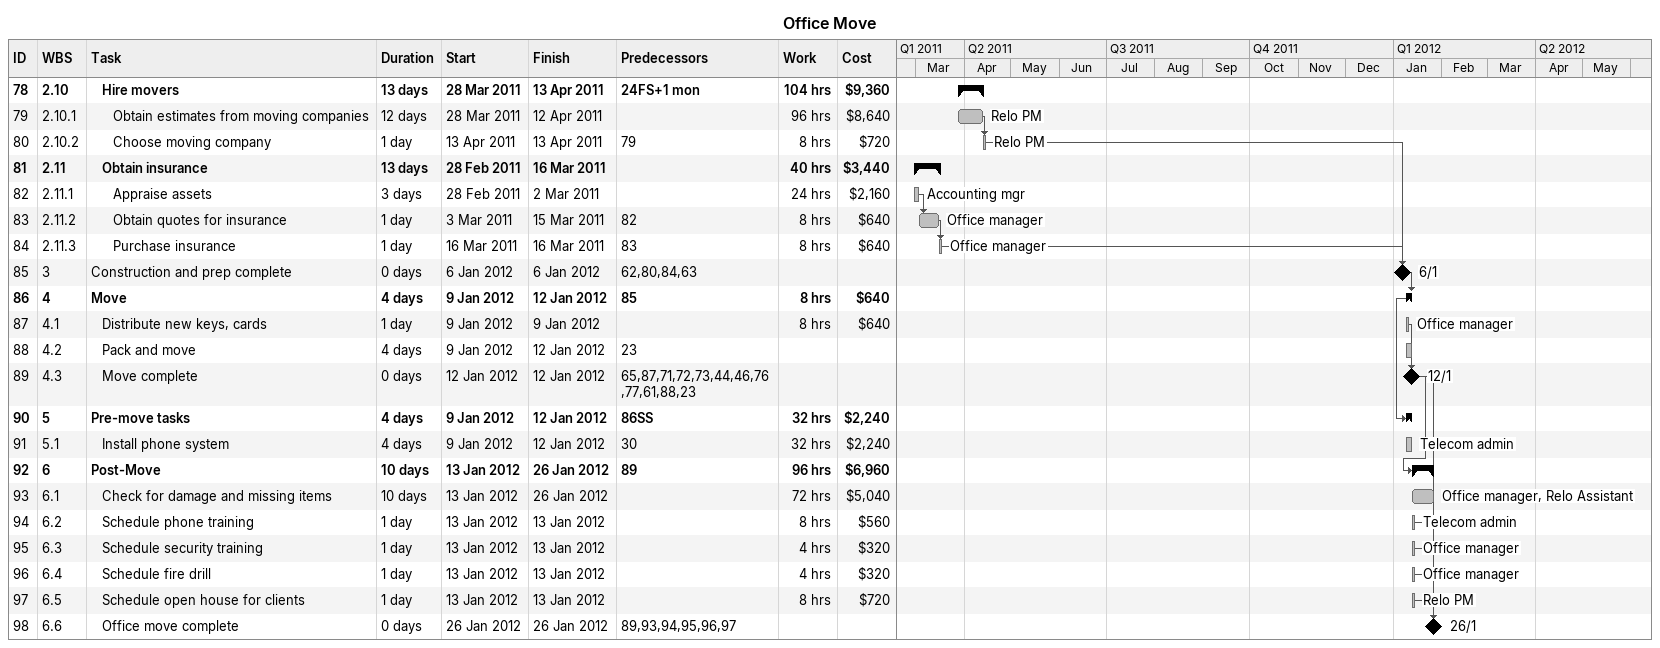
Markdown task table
Office Move

| ID | WBS | Task | Duration | Start | Finish | Predecessors | Resources | Work (h) | Cost ($) |
|---|---|---|---|---|---|---|---|---|---|
| 78 | 2.10 | **Hire movers** | 13d | 2011-03-28 | 2011-04-13 | 24FS+1mo |  | 104 | 9360 |
| 79 | 2.10.1 | Obtain estimates from moving companies | 12d | 2011-03-28 | 2011-04-12 |  | Relo PM | 96 | 8640 |
| 80 | 2.10.2 | Choose moving company | 1d | 2011-04-13 | 2011-04-13 | 79 | Relo PM | 8 | 720 |
| 81 | 2.11 | **Obtain insurance** | 13d | 2011-02-28 | 2011-03-16 |  |  | 40 | 3440 |
| 82 | 2.11.1 | Appraise assets | 3d | 2011-02-28 | 2011-03-02 |  | Accounting mgr | 24 | 2160 |
| 83 | 2.11.2 | Obtain quotes for insurance | 1d | 2011-03-03 | 2011-03-15 | 82 | Office manager | 8 | 640 |
| 84 | 2.11.3 | Purchase insurance | 1d | 2011-03-16 | 2011-03-16 | 83 | Office manager | 8 | 640 |
| 85 | 3 | Construction and prep complete | 0d | 2012-01-06 | 2012-01-06 | 62, 80, 84, 63 |  |  |  |
| 86 | 4 | **Move** | 4d | 2012-01-09 | 2012-01-12 | 85 |  | 8 | 640 |
| 87 | 4.1 | Distribute new keys, cards | 1d | 2012-01-09 | 2012-01-09 |  | Office manager | 8 | 640 |
| 88 | 4.2 | Pack and move | 4d | 2012-01-09 | 2012-01-12 | 23 |  |  |  |
| 89 | 4.3 | Move complete | 0d | 2012-01-12 | 2012-01-12 | 65, 87, 71, 72, 73, 44, 46, 76, 77, 61, 88, 23 |  |  |  |
| 90 | 5 | **Pre-move tasks** | 4d | 2012-01-09 | 2012-01-12 | 86SS |  | 32 | 2240 |
| 91 | 5.1 | Install phone system | 4d | 2012-01-09 | 2012-01-12 | 30 | Telecom admin | 32 | 2240 |
| 92 | 6 | **Post-Move** | 10d | 2012-01-13 | 2012-01-26 | 89 |  | 96 | 6960 |
| 93 | 6.1 | Check for damage and missing items | 10d | 2012-01-13 | 2012-01-26 |  | Office manager, Relo Assistant | 72 | 5040 |
| 94 | 6.2 | Schedule phone training | 1d | 2012-01-13 | 2012-01-13 |  | Telecom admin | 8 | 560 |
| 95 | 6.3 | Schedule security training | 1d | 2012-01-13 | 2012-01-13 |  | Office manager | 4 | 320 |
| 96 | 6.4 | Schedule fire drill | 1d | 2012-01-13 | 2012-01-13 |  | Office manager | 4 | 320 |
| 97 | 6.5 | Schedule open house for clients | 1d | 2012-01-13 | 2012-01-13 |  | Relo PM | 8 | 720 |
| 98 | 6.6 | Office move complete | 0d | 2012-01-26 | 2012-01-26 | 89, 93, 94, 95, 96, 97 |  |  |  |
